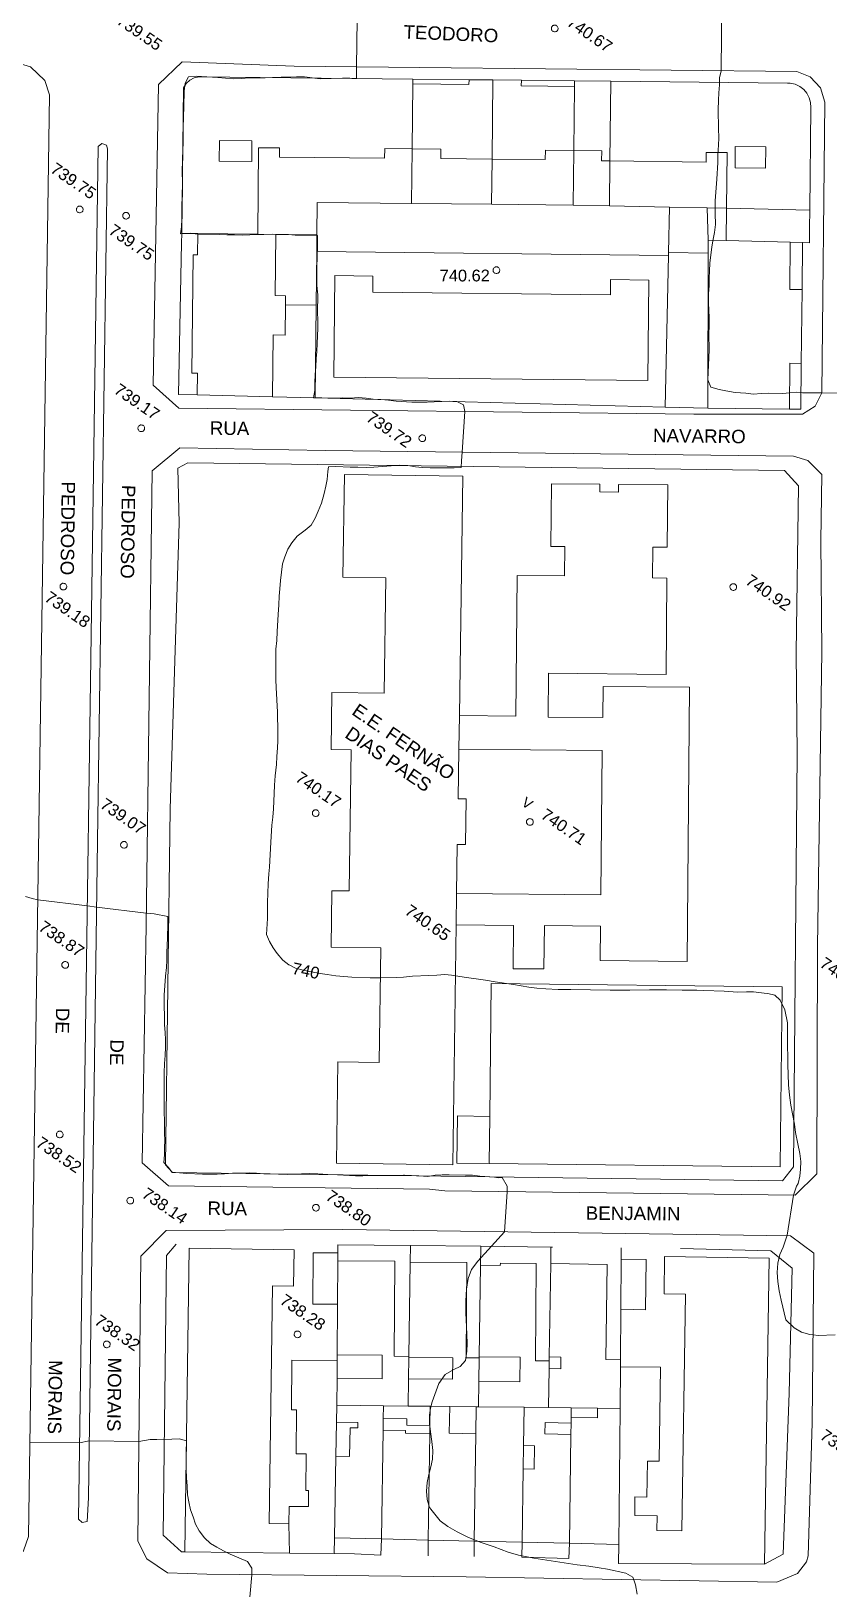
# Model space of a CAD drawing. Header units: metres. Extents: x 322294 to 7190115, y 7390841 to 10157759.
# Drawn here: x 323459.6 to 323578.5, y 7393015.5 to 7393247.5 of the extents above; entities that cross this region are included whole.
import ezdxf
from ezdxf.enums import TextEntityAlignment as Align

# ---------------------------------------------------------------- set-up
doc = ezdxf.new("R2010")
doc.units = ezdxf.units.M
doc.layers.get('0').update_dxf_attribs({"lineweight": 18})
for name, color, linetype, lineweight in [('100_SIST_VIARIO_MEIO_FIO', 1, 'Continuous', 18), ('108_SEP_FIS_CANT_CENT_ILHA', 7, 'Continuous', 18), ('144_P_DUPLA_ASF_TOP', 7, 'Continuous', 18), ('160_P_SIMP_ASF_TOP', 7, 'Continuous', 18), ('168_P_SIMP_PARALE_TOP', 7, 'Continuous', 18), ('206_MURO_E_MURO_ARRIMO', 7, 'Continuous', 18), ('214_PROJ_BEIRAL_EDIF', 10, 'Continuous', 18), ('216_EDIF_NOTAVEL', 2, 'Continuous', 18), ('218_EDIF_NOTAVEL_TOP', 7, 'Continuous', 18), ('600_CURVA_MESTRA', 14, 'Continuous', 18), ('602_CURVA_MESTRA_TOP', 24, 'Continuous', 18), ('604_CURVA_INTERM', 7, 'Continuous', 18), ('606_PTO_COTADO', 7, 'Continuous', 18), ('608_PTO_COTADO_INTERVIA', 1, 'Continuous', 18), ('624_SEGM_CURVA_MESTRA', 14, 'Continuous', 18)]:
    doc.layers.add(name, color=color, linetype=linetype, lineweight=lineweight)
doc.styles.add('Style-Arial', font='arial.ttf', dxfattribs={"height": 1.75})

# ---------------------------------------------------------------- blocks, each defined once
blk = doc.blocks.new('SP09')
at = {"color": 0, "linetype": 'Continuous'}
blk.add_lwpolyline([(-0.03, -0.51), (-0.14, -0.49), (-0.24, -0.46), (-0.31, -0.42), (-0.35, -0.39), (-0.42, -0.31), (-0.47, -0.24), (-0.51, -0.15), (-0.52, -0.09), (-0.52, 0.03), (-0.51, 0.11), (-0.48, 0.2), (-0.44, 0.27), (-0.4, 0.33), (-0.32, 0.39), (-0.23, 0.44), (-0.15, 0.48), (-0.1, 0.48), (-0.03, 0.48), (0.08, 0.48), (0.19, 0.44), (0.27, 0.4), (0.35, 0.32), (0.41, 0.23), (0.46, 0.11), (0.48, 0.03), (0.48, -0.03), (0.47, -0.08), (0.44, -0.21), (0.38, -0.3), (0.31, -0.38), (0.23, -0.44), (0.1, -0.49), (0.02, -0.51)], close=True, dxfattribs=at)
blk = doc.blocks.new('SP10')
at = {"color": 0, "linetype": 'Continuous'}
blk.add_lwpolyline([(-0.03, -0.51), (-0.14, -0.49), (-0.24, -0.46), (-0.31, -0.42), (-0.35, -0.39), (-0.42, -0.31), (-0.47, -0.24), (-0.51, -0.15), (-0.52, -0.09), (-0.52, 0.03), (-0.51, 0.11), (-0.48, 0.2), (-0.44, 0.27), (-0.4, 0.33), (-0.32, 0.39), (-0.23, 0.44), (-0.15, 0.48), (-0.1, 0.48), (-0.03, 0.48), (0.08, 0.48), (0.19, 0.44), (0.27, 0.4), (0.35, 0.32), (0.41, 0.23), (0.46, 0.11), (0.48, 0.03), (0.48, -0.03), (0.47, -0.08), (0.44, -0.21), (0.38, -0.3), (0.31, -0.38), (0.23, -0.44), (0.1, -0.49), (0.02, -0.51)], close=True, dxfattribs=at)

msp = doc.modelspace()

# ---------------------------------------------------------------- linework, layer by layer
at = {"layer": '100_SIST_VIARIO_MEIO_FIO'}
for points in [[(323422.23, 7393243.091), (323359.754, 7393243.822), (323357.141, 7393242.386), (323355.563, 7393239.874), (323353.732, 7393087.88), (323353.126, 7393023.232), (323354.198, 7393021.311), (323356.277, 7393020.596), (323454.943, 7393018.575), (323456.959, 7393019.539), (323458.45, 7393021.204), (323459.19, 7393023.313), (323462.319, 7393238.023), (323461.636, 7393240.149), (323459.498, 7393242.196), (323457.506, 7393242.775)], [(323573.707, 7393241.495), (323575.681, 7393240.718), (323577.2, 7393239.084), (323577.839, 7393236.948), (323577.397, 7393193.637), (323576.396, 7393191.653), (323574.514, 7393190.47), (323558.33, 7393190.495), (323481.611, 7393191.35), (323477.782, 7393194.784), (323478.575, 7393239.567), (323482.086, 7393242.932), (323498.805, 7393242.311)]]:
    msp.add_lwpolyline(points, close=True, dxfattribs=at)
for points in [[(323577.411, 7393155.148), (323577.247, 7393171.593), (323577.404, 7393181.487), (323575.315, 7393183.582), (323573.171, 7393184.203), (323503.406, 7393185.049), (323481.764, 7393185.458), (323477.629, 7393182.043), (323476.733, 7393114.307), (323476.127, 7393078.95), (323480.075, 7393075.56), (323518.948, 7393075.033), (323521.219, 7393074.789)], [(323577.413, 7393155.148), (323576.743, 7393111.215), (323576.67, 7393077.348), (323573.443, 7393074.162), (323521.216, 7393074.787)], [(323485.754, 7393017.698), (323524.4, 7393017.311), (323570.718, 7393016.535), (323573.764, 7393017.791), (323575.115, 7393019.555), (323575.373, 7393020.427), (323575.992, 7393040.268), (323576.199, 7393065.497), (323572.763, 7393068.122), (323506.04, 7393069.037), (323479.708, 7393068.902), (323475.948, 7393065.097), (323475.505, 7393022.64), (323476.851, 7393019.987), (323479.921, 7393017.923), (323485.752, 7393017.699)]]:
    msp.add_lwpolyline(points, dxfattribs=at)
at = {"layer": '108_SEP_FIS_CANT_CENT_ILHA'}
msp.add_lwpolyline([(323470.96, 7393229.975), (323469.471, 7393126.92), (323468.149, 7393029.062), (323467.932, 7393025.547), (323467.214, 7393025.434), (323466.655, 7393025.9), (323469.597, 7393230.359), (323470.155, 7393230.807), (323470.82, 7393230.543)], close=True, dxfattribs=at)
at = {"layer": '206_MURO_E_MURO_ARRIMO'}
for p, q in [((323524.844, 7393240.286), (323516.481, 7393240.377)), ((323540.571, 7393240.116), (323532.635, 7393240.202)), ((323482.039, 7393217.404), (323482.022, 7393215.996)), ((323482.022, 7393215.996), (323481.566, 7393193.383)), ((323481.566, 7393193.383), (323484.342, 7393193.352)), ((323495.544, 7393193.059), (323501.903, 7393192.893)), ((323501.903, 7393192.893), (323554.066, 7393191.528)), ((323554.066, 7393191.528), (323560.421, 7393191.361)), ((323481.456, 7393182.449), (323482.949, 7393183.243)), ((323481.634, 7393174.244), (323481.456, 7393182.449)), ((323482.949, 7393183.243), (323571.851, 7393182.063)), ((323571.851, 7393182.063), (323573.914, 7393179.79)), ((323573.914, 7393179.79), (323573.585, 7393154.971)), ((323480.296, 7393131.719), (323481.634, 7393174.244)), ((323573.585, 7393154.971), (323573.722, 7393139.833)), ((323573.722, 7393139.833), (323573.164, 7393078.36)), ((323479.593, 7393078.688), (323480.296, 7393131.719)), ((323480.668, 7393077.543), (323479.593, 7393078.688)), ((323573.164, 7393078.36), (323571.553, 7393076.301)), ((323571.553, 7393076.301), (323480.668, 7393077.543)), ((323479.786, 7393065.19), (323481.23, 7393066.837)), ((323505.295, 7393066.786), (323516.113, 7393066.664)), ((323516.113, 7393066.664), (323526.584, 7393066.547)), ((323526.584, 7393066.547), (323537.045, 7393066.43)), ((323537.045, 7393066.43), (323537.295, 7393066.427)), ((323569.829, 7393065.88), (323556.345, 7393066.208)), ((323479.262, 7393023.531), (323479.786, 7393065.19)), ((323573.01, 7393063.277), (323569.829, 7393065.88)), ((323572.526, 7393044.647), (323573.01, 7393063.277)), ((323571.634, 7393020.708), (323572.526, 7393044.647)), ((323481.976, 7393021.025), (323479.262, 7393023.531)), ((323482.49, 7393021.019), (323481.976, 7393021.025)), ((323507.795, 7393020.721), (323504.739, 7393020.797)), ((323511.676, 7393020.52), (323507.795, 7393020.721)), ((323532.712, 7393020.234), (323539.713, 7393020.025)), ((323568.876, 7393019.186), (323571.634, 7393020.708))]:
    msp.add_line(p, q, dxfattribs=at)
for points in [[(323554.539, 7393214.117), (323554.066, 7393191.528)], [(323501.903, 7393192.893), (323502.054, 7393206.698)], [(323505.288, 7393065.573), (323505.295, 7393066.786)], [(323516.113, 7393066.664), (323516.077, 7393064.199)], [(323526.584, 7393066.547), (323526.543, 7393063.723)], [(323537.009, 7393063.971), (323537.045, 7393066.43)], [(323547.514, 7393066.31), (323547.503, 7393064.616)], [(323547.456, 7393057.159), (323547.408, 7393049.641)], [(323505.189, 7393049.559), (323505.194, 7393050.371)], [(323526.344, 7393050.087), (323526.342, 7393049.918)], [(323536.798, 7393049.492), (323536.806, 7393050.068)], [(323511.676, 7393020.52), (323511.789, 7393022.954)], [(323518.767, 7393022.797), (323518.732, 7393020.424)], [(323525.596, 7393020.331), (323525.629, 7393022.642)], [(323532.712, 7393020.234), (323532.745, 7393022.481)], [(323539.713, 7393020.025), (323539.787, 7393022.322)]]:
    msp.add_lwpolyline(points, dxfattribs=at)
at = {"layer": '214_PROJ_BEIRAL_EDIF'}
for points in [[(323516.473, 7393239.681), (323516.368, 7393229.987), (323512.282, 7393230.032), (323512.267, 7393228.582), (323496.582, 7393228.753), (323496.597, 7393230.122), (323493.495, 7393230.156), (323493.354, 7393217.281), (323484.423, 7393217.378), (323482.039, 7393217.404), (323482.298, 7393239.088), (323482.687, 7393239.726), (323483.235, 7393240.235), (323483.901, 7393240.575), (323484.634, 7393240.721), (323516.481, 7393240.377)], [(323516.473, 7393239.681), (323516.368, 7393229.987), (323520.646, 7393229.94), (323520.631, 7393228.549), (323528.284, 7393228.466), (323528.413, 7393240.247), (323524.844, 7393240.286), (323524.837, 7393239.59)], [(323540.458, 7393229.76), (323540.562, 7393239.268), (323532.625, 7393239.355), (323532.635, 7393240.202), (323528.413, 7393240.247), (323528.284, 7393228.466), (323536.197, 7393228.379), (323536.213, 7393229.806)], [(323545.831, 7393228.182), (323545.961, 7393240.057), (323540.571, 7393240.116), (323540.562, 7393239.268), (323540.458, 7393229.76), (323544.617, 7393229.714), (323544.6, 7393228.196)], [(323575.606, 7393220.876), (323575.773, 7393236.133), (323575.738, 7393236.88), (323575.541, 7393237.602), (323575.192, 7393238.265), (323574.707, 7393238.835), (323574.111, 7393239.287), (323573.43, 7393239.599), (323572.698, 7393239.756), (323572.283, 7393239.773), (323545.961, 7393240.057), (323545.831, 7393228.182), (323560.155, 7393228.026), (323560.171, 7393229.461), (323563.309, 7393229.427), (323563.219, 7393221.136)], [(323492.492, 7393231.179), (323492.459, 7393228.079), (323487.608, 7393228.132), (323487.642, 7393231.232)], [(323516.368, 7393229.987), (323516.279, 7393221.867), (323502.221, 7393222.02), (323502.168, 7393217.184), (323496.04, 7393217.251), (323493.354, 7393217.281), (323493.495, 7393230.156), (323496.597, 7393230.122), (323496.582, 7393228.753), (323512.267, 7393228.582), (323512.282, 7393230.032)], [(323528.284, 7393228.466), (323520.631, 7393228.549), (323520.646, 7393229.94), (323516.368, 7393229.987), (323516.279, 7393221.867), (323528.211, 7393221.737)], [(323540.458, 7393229.76), (323536.213, 7393229.806), (323536.197, 7393228.379), (323528.284, 7393228.466), (323528.211, 7393221.737), (323540.369, 7393221.604)], [(323540.458, 7393229.76), (323544.617, 7393229.714), (323544.6, 7393228.196), (323545.831, 7393228.182), (323545.758, 7393221.496), (323540.369, 7393221.604)], [(323545.831, 7393228.182), (323545.758, 7393221.496), (323554.69, 7393221.315), (323560.323, 7393221.197), (323563.219, 7393221.136), (323563.309, 7393229.427), (323560.171, 7393229.461), (323560.155, 7393228.026)], [(323569.053, 7393230.286), (323564.51, 7393230.336), (323564.476, 7393227.176), (323569.019, 7393227.126)], [(323502.168, 7393217.184), (323502.221, 7393222.02), (323516.279, 7393221.867), (323528.211, 7393221.737), (323540.369, 7393221.604), (323545.758, 7393221.496), (323554.69, 7393221.315), (323554.548, 7393214.533), (323554.539, 7393214.117), (323502.141, 7393214.688)], [(323554.69, 7393221.315), (323560.323, 7393221.197), (323560.452, 7393216.392), (323560.45, 7393214.469), (323554.548, 7393214.533)], [(323563.219, 7393221.136), (323563.166, 7393216.32), (323572.697, 7393216.068), (323574.537, 7393216.02), (323575.553, 7393216.008), (323575.578, 7393218.282), (323575.606, 7393220.876)], [(323497.482, 7393206.748), (323497.497, 7393208.117), (323495.94, 7393208.134), (323496.04, 7393217.251), (323493.354, 7393217.281), (323484.423, 7393217.378), (323484.388, 7393214.21), (323483.739, 7393214.217), (323483.547, 7393196.574), (323484.377, 7393196.565), (323484.342, 7393193.352), (323495.544, 7393193.059), (323495.644, 7393202.281), (323497.433, 7393202.261)], [(323502.141, 7393214.688), (323502.168, 7393217.184), (323496.04, 7393217.251), (323495.94, 7393208.134), (323497.497, 7393208.117), (323497.482, 7393206.748), (323502.054, 7393206.698)], [(323560.45, 7393214.469), (323560.452, 7393216.392), (323563.166, 7393216.32), (323572.697, 7393216.068), (323572.621, 7393209.051), (323574.461, 7393209.031), (323574.341, 7393198.034), (323572.663, 7393198.053), (323572.588, 7393191.229), (323560.421, 7393191.361)], [(323572.697, 7393216.068), (323572.621, 7393209.051), (323574.461, 7393209.031), (323574.537, 7393216.02)], [(323551.626, 7393210.447), (323551.462, 7393195.469), (323504.685, 7393195.979), (323504.85, 7393211.102), (323510.529, 7393211.04), (323510.503, 7393208.651), (323545.906, 7393208.265), (323545.93, 7393210.51)], [(323574.341, 7393198.034), (323574.267, 7393191.21), (323572.588, 7393191.229), (323572.663, 7393198.053)], [(323482.49, 7393021.019), (323498.075, 7393020.863), (323498.006, 7393025.211), (323495.043, 7393025.253), (323495.546, 7393060.647), (323498.712, 7393060.602), (323498.789, 7393066.032), (323483.132, 7393066.255)], [(323505.241, 7393057.916), (323505.281, 7393064.386), (323505.288, 7393065.573), (323501.632, 7393065.595), (323501.585, 7393057.938)], [(323505.172, 7393046.833), (323511.885, 7393046.792), (323511.907, 7393050.33), (323505.194, 7393050.371), (323505.241, 7393057.916), (323505.281, 7393064.386), (323513.773, 7393064.333), (323513.685, 7393050.159), (323515.872, 7393050.146), (323515.87, 7393049.962), (323515.823, 7393046.79), (323515.765, 7393042.759), (323512.078, 7393042.8), (323505.148, 7393042.878)], [(323515.823, 7393046.79), (323515.765, 7393042.759), (323519.057, 7393042.723), (323521.966, 7393042.69), (323525.921, 7393042.646), (323526.236, 7393042.642), (323526.291, 7393046.406), (323526.342, 7393049.918), (323524.433, 7393049.93), (323524.521, 7393064.147), (323516.077, 7393064.199), (323515.872, 7393050.146), (323515.87, 7393049.962), (323522.404, 7393049.921), (323522.384, 7393046.749)], [(323526.291, 7393046.406), (323526.236, 7393042.642), (323533.037, 7393042.567), (323536.697, 7393042.526), (323536.781, 7393048.328), (323536.798, 7393049.492), (323534.763, 7393049.505), (323534.853, 7393063.987), (323529.507, 7393064.02), (323529.505, 7393063.705), (323526.543, 7393063.723), (323526.344, 7393050.087), (323532.449, 7393050.049), (323532.427, 7393046.368)], [(323547.362, 7393042.407), (323543.998, 7393042.444), (323540.081, 7393042.488), (323536.697, 7393042.526), (323536.781, 7393048.328), (323538.514, 7393048.303), (323538.539, 7393050.042), (323536.806, 7393050.068), (323537.009, 7393063.971), (323545.431, 7393063.848), (323545.224, 7393049.673), (323547.408, 7393049.641), (323547.401, 7393048.609)], [(323547.362, 7393042.407), (323547.401, 7393048.609), (323553.387, 7393048.521), (323553.183, 7393034.541), (323551.411, 7393034.567), (323551.333, 7393029.188), (323549.568, 7393029.214), (323549.528, 7393026.454), (323552.872, 7393026.405), (323552.841, 7393024.233), (323556.57, 7393024.178), (323557.084, 7393059.417), (323553.903, 7393059.463), (323553.984, 7393065.017), (323569.54, 7393064.79), (323568.876, 7393019.186), (323547.122, 7393019.327), (323547.152, 7393022.156)], [(323547.456, 7393057.159), (323547.503, 7393064.616), (323551.236, 7393064.561), (323551.127, 7393057.105)], [(323504.782, 7393023.112), (323505.007, 7393035.277), (323505.101, 7393040.364), (323505.148, 7393042.878), (323505.172, 7393046.833), (323505.189, 7393049.559), (323498.424, 7393049.601), (323498.378, 7393042.198), (323499.122, 7393042.193), (323499.081, 7393035.638), (323500.582, 7393035.629), (323500.549, 7393030.178), (323500.933, 7393030.176), (323500.918, 7393027.773), (323498.022, 7393027.79), (323498.006, 7393025.211), (323498.075, 7393020.863), (323504.739, 7393020.797)], [(323505.101, 7393040.364), (323508.297, 7393040.292), (323508.279, 7393039.497), (323507.152, 7393039.522), (323507.056, 7393035.231), (323505.007, 7393035.277), (323504.782, 7393023.112), (323511.789, 7393022.954), (323512.025, 7393039.171), (323512.05, 7393040.922), (323512.078, 7393042.8), (323505.148, 7393042.878)], [(323512.05, 7393040.922), (323515.593, 7393040.842), (323515.572, 7393039.927), (323519.015, 7393039.85), (323519.057, 7393042.723), (323515.765, 7393042.759), (323512.078, 7393042.8)], [(323521.966, 7393042.69), (323521.876, 7393038.706), (323525.862, 7393038.616), (323525.629, 7393022.642), (323518.767, 7393022.797), (323518.997, 7393038.655), (323519.015, 7393039.85), (323519.057, 7393042.723)], [(323532.745, 7393022.481), (323532.904, 7393033.387), (323532.954, 7393036.872), (323533.037, 7393042.567), (323526.236, 7393042.642), (323525.921, 7393042.646), (323525.862, 7393038.616), (323525.629, 7393022.642)], [(323532.954, 7393036.872), (323533.037, 7393042.567), (323536.697, 7393042.526), (323540.081, 7393042.488), (323540.061, 7393041.11), (323540.048, 7393040.196), (323536.184, 7393040.284), (323536.146, 7393038.615), (323540.023, 7393038.527), (323539.787, 7393022.322), (323532.745, 7393022.481), (323532.904, 7393033.387), (323534.527, 7393033.35), (323534.606, 7393036.835)], [(323547.362, 7393042.407), (323543.998, 7393042.444), (323543.966, 7393041.022), (323540.061, 7393041.11), (323540.048, 7393040.196), (323540.023, 7393038.527), (323539.787, 7393022.322), (323547.152, 7393022.156)], [(323512.025, 7393039.171), (323511.789, 7393022.954), (323518.767, 7393022.797), (323518.997, 7393038.655), (323515.355, 7393038.737), (323515.363, 7393039.095)]]:
    msp.add_lwpolyline(points, close=True, dxfattribs=at)
at = {"layer": '216_EDIF_NOTAVEL'}
for points in [[(323523.411, 7393145.595), (323523.342, 7393140.557), (323523.241, 7393133.182), (323524.428, 7393133.166), (323524.335, 7393126.38), (323523.082, 7393126.397), (323522.981, 7393119.066), (323522.917, 7393114.403), (323522.427, 7393078.686), (323505.074, 7393078.924), (323505.281, 7393094.02), (323511.449, 7393093.936), (323511.683, 7393110.976), (323504.303, 7393111.077), (323504.418, 7393119.508), (323506.979, 7393119.473), (323507.268, 7393140.503), (323504.278, 7393140.544), (323504.394, 7393149.005), (323512.214, 7393148.897), (323512.45, 7393166.117), (323506.055, 7393166.204), (323506.265, 7393181.49), (323523.9, 7393181.248)], [(323523.411, 7393145.595), (323523.342, 7393140.557), (323544.657, 7393140.363), (323544.462, 7393118.871), (323522.981, 7393119.066), (323522.917, 7393114.403), (323531.468, 7393114.325), (323531.41, 7393107.886), (323536.01, 7393107.844), (323536.068, 7393114.306), (323544.428, 7393114.23), (323544.382, 7393109.096), (323557.326, 7393108.979), (323557.696, 7393149.821), (323544.822, 7393149.938), (323544.78, 7393145.274), (323536.623, 7393145.348), (323536.682, 7393151.885), (323554.208, 7393151.726), (323554.338, 7393166.066), (323552.194, 7393166.085), (323552.236, 7393170.662), (323554.374, 7393170.642), (323554.459, 7393179.926), (323547.12, 7393179.993), (323547.109, 7393178.869), (323544.343, 7393178.894), (323544.353, 7393180.034), (323537.112, 7393180.1), (323537.027, 7393170.772), (323539.103, 7393170.753), (323539.063, 7393166.388), (323532.002, 7393166.452), (323531.812, 7393145.519)], [(323527.933, 7393085.888), (323527.855, 7393078.866), (323571.178, 7393078.383), (323571.477, 7393105.204), (323528.153, 7393105.687)], [(323527.933, 7393085.888), (323527.855, 7393078.866), (323523.027, 7393078.933), (323523.124, 7393085.954)]]:
    msp.add_lwpolyline(points, close=True, dxfattribs=at)
at = {"layer": '600_CURVA_MESTRA', "elevation": 740}
for points in [[(323498.118, 7393108.417), (323497.993, 7393108.484), (323497.11, 7393109.159), (323496.245, 7393110.145), (323495.665, 7393110.981), (323495.091, 7393111.936), (323494.669, 7393112.983), (323494.792, 7393115.361), (323494.823, 7393116.676), (323494.83, 7393117.752), (323494.929, 7393120.532), (323495.021, 7393121.997), (323495.136, 7393123.005), (323495.325, 7393126.737), (323495.455, 7393129.268), (323495.601, 7393130.455), (323495.707, 7393131.695), (323495.823, 7393133.976), (323495.867, 7393135.243), (323495.972, 7393136.622), (323496.151, 7393138.314), (323496.18, 7393139.476), (323496.287, 7393140.769), (323496.344, 7393141.814), (323496.375, 7393143.087), (323496.317, 7393146.091), (323496.113, 7393149.785), (323496.067, 7393150.885), (323496.068, 7393154.396), (323496.08, 7393155.498), (323496.194, 7393156.771), (323496.255, 7393158.112), (323496.424, 7393160.633), (323496.517, 7393162.1), (323496.57, 7393163.35), (323496.64, 7393164.468), (323496.758, 7393165.714), (323497.072, 7393168.196), (323497.374, 7393169.203), (323497.819, 7393170.363), (323498.422, 7393171.331), (323499.258, 7393172.289), (323500.406, 7393173.185), (323501.296, 7393173.938), (323501.91, 7393174.985), (323502.384, 7393176.023), (323502.844, 7393177.236), (323503.245, 7393178.651), (323503.529, 7393179.754), (323503.687, 7393180.743), (323503.785, 7393181.918), (323503.88, 7393182.647), (323504.999, 7393182.677), (323507.138, 7393182.593), (323508.293, 7393182.581), (323509.508, 7393182.542), (323510.653, 7393182.558), (323511.971, 7393182.672), (323514.517, 7393182.853), (323515.703, 7393182.805), (323516.873, 7393182.636), (323517.878, 7393182.524), (323519.06, 7393182.488), (323522.645, 7393182.505), (323523.684, 7393182.506), (323523.703, 7393183.52), (323523.833, 7393184.801), (323524.232, 7393190.875), (323524.008, 7393191.839), (323523.019, 7393192.38), (323521.978, 7393192.388), (323519.645, 7393192.313), (323518.588, 7393192.273), (323516.303, 7393192.281), (323513.964, 7393192.428), (323512.865, 7393192.562), (323511.725, 7393192.655), (323510.54, 7393192.727), (323509.5, 7393192.859), (323508.323, 7393192.937), (323507.223, 7393192.868), (323506.06, 7393192.893), (323504.947, 7393192.879), (323503.913, 7393192.841), (323502.89, 7393192.906), (323501.686, 7393192.93), (323501.855, 7393193.992), (323501.865, 7393195.115), (323501.904, 7393196.385), (323502.011, 7393197.542), (323502.066, 7393198.756), (323502.154, 7393199.81), (323502.212, 7393201.01), (323502.295, 7393203.258), (323502.305, 7393204.524), (323502.266, 7393205.617), (323502.295, 7393208.249), (323502.174, 7393209.651), (323502.143, 7393210.727), (323502.177, 7393211.968), (323502.193, 7393214.244), (323502.271, 7393215.288), (323502.285, 7393217.083), (323501.153, 7393217.14), (323498.934, 7393217.155), (323497.93, 7393217.227), (323496.667, 7393217.249), (323495.529, 7393217.292), (323494.267, 7393217.23), (323492.179, 7393217.16), (323491.094, 7393217.155), (323489.9, 7393217.179), (323488.766, 7393217.173), (323487.597, 7393217.225), (323485.458, 7393217.26), (323484.4, 7393217.294), (323483.329, 7393217.438), (323481.865, 7393217.309), (323481.998, 7393218.372), (323482.047, 7393219.529), (323482.069, 7393221.875), (323482.13, 7393223.049), (323482.162, 7393224.055), (323482.169, 7393225.16), (323482.116, 7393226.354), (323482.149, 7393228.571), (323482.256, 7393230.923), (323482.248, 7393233.1), (323482.346, 7393236.313), (323482.39, 7393238.562), (323482.528, 7393239.79), (323483.064, 7393240.705), (323484.164, 7393240.822), (323487.42, 7393240.604), (323489.721, 7393240.399), (323490.949, 7393240.442), (323492.058, 7393240.546), (323493.432, 7393240.567), (323494.46, 7393240.545), (323495.547, 7393240.603), (323496.829, 7393240.639), (323497.908, 7393240.651), (323499.152, 7393240.697), (323500.327, 7393240.692), (323502.652, 7393240.433), (323506.001, 7393240.498), (323507.063, 7393240.513), (323508.089, 7393240.474), (323508.055, 7393242.21), (323508.242, 7393252.839)], [(323579.412, 7393053.343), (323576.862, 7393053.28), (323576.099, 7393053.351), (323575.617, 7393053.396), (323574.399, 7393053.733), (323573.266, 7393054.404), (323572.026, 7393055.608), (323571.351, 7393058.534), (323571.058, 7393059.924), (323570.844, 7393061.278), (323570.758, 7393062.634), (323570.861, 7393064.056), (323571.171, 7393065.317), (323571.639, 7393066.437), (323572.249, 7393068.188), (323573.185, 7393074.165), (323573.635, 7393075.484), (323573.87, 7393075.874), (323574.137, 7393077.003), (323574.229, 7393078.008), (323574.258, 7393079.196), (323574.113, 7393080.359), (323573.818, 7393081.821), (323573.502, 7393083.502), (323573.314, 7393084.723), (323572.811, 7393087.554), (323572.571, 7393089.076), (323572.453, 7393090.592), (323572.37, 7393092.111), (323572.323, 7393093.565), (323572.292, 7393097.548), (323572.311, 7393098.739), (323572.271, 7393099.825), (323571.903, 7393101.759), (323571.216, 7393103.2), (323570.404, 7393103.929), (323569.359, 7393104.178), (323568.805, 7393104.232), (323567.221, 7393104.454), (323566.166, 7393104.448), (323564.898, 7393104.393), (323562.874, 7393104.532), (323559.806, 7393104.639), (323558.761, 7393104.67), (323556.587, 7393104.671), (323554.287, 7393104.718), (323551.732, 7393104.74), (323548.787, 7393104.702), (323547.252, 7393104.679), (323545.855, 7393104.684), (323540.03, 7393104.773), (323538.125, 7393104.81), (323536.31, 7393104.892), (323534.934, 7393104.973), (323533.736, 7393105.143), (323531.456, 7393105.543), (323528.715, 7393105.934), (323527.297, 7393106.179), (323524.13, 7393106.648), (323522.252, 7393106.913), (323521.256, 7393107.01), (323520.06, 7393106.924), (323518.828, 7393106.856), (323516.433, 7393106.798), (323515.08, 7393106.642), (323514.07, 7393106.597), (323511.674, 7393106.543), (323510.129, 7393106.551), (323507.358, 7393106.645), (323505.002, 7393106.837), (323503.724, 7393107.02), (323503.027, 7393107.137)]]:
    msp.add_lwpolyline(points, dxfattribs=at)
at = {"layer": '604_CURVA_INTERM', "flags": 128}
for points, elevation in [([(323562.519, 7393252.216), (323562.411, 7393241.618), (323562.151, 7393240.566), (323562.144, 7393239.532), (323562.05, 7393238.306), (323561.998, 7393237.26), (323561.976, 7393235.808), (323561.993, 7393233.036), (323562.054, 7393231.629), (323562.013, 7393230.547), (323561.929, 7393229.144), (323561.904, 7393227.978), (323561.766, 7393225.485), (323561.539, 7393222.221), (323561.501, 7393220.364), (323561.542, 7393218.727), (323561.427, 7393217.528), (323561.198, 7393216.527), (323561.004, 7393215.381), (323560.737, 7393212.984), (323560.654, 7393211.813), (323560.599, 7393210.706), (323560.598, 7393209.613), (323560.531, 7393208.413), (323560.526, 7393207.05), (323560.645, 7393204.828), (323560.63, 7393203.618), (323560.595, 7393202.443), (323560.603, 7393200.06), (323560.511, 7393197.779), (323560.453, 7393196.726), (323560.429, 7393195.593), (323560.855, 7393194.513), (323562.134, 7393194.168), (323563.128, 7393193.96), (323564.488, 7393193.708), (323566.09, 7393193.586), (323567.248, 7393193.475), (323568.357, 7393193.571), (323569.478, 7393193.6), (323571.528, 7393193.56), (323572.646, 7393193.663), (323573.677, 7393193.731), (323574.543, 7393193.673), (323575.402, 7393193.64), (323577.41, 7393193.663), (323587.181, 7393193.558)], 741), ([(323458.773, 7393118.638), (323459.752, 7393118.342), (323460.572, 7393118.144), (323467.97, 7393117.267), (323469.338, 7393117.049), (323476.757, 7393116.151), (323477.94, 7393116.077), (323479.982, 7393115.664), (323479.986, 7393114.592), (323479.901, 7393112.447), (323479.873, 7393111.393), (323479.803, 7393110.228), (323479.791, 7393109.166), (323479.745, 7393108.083), (323479.62, 7393106.756), (323479.525, 7393105.33), (323479.417, 7393104.007), (323479.394, 7393102.604), (323479.458, 7393100.583), (323479.454, 7393099.539), (323479.573, 7393098.376), (323479.604, 7393097.312), (323479.606, 7393096.181), (323479.556, 7393094.984), (323479.469, 7393093.745), (323479.41, 7393092.399), (323479.442, 7393089.571), (323479.409, 7393087.122), (323479.467, 7393084.631), (323479.471, 7393083.378), (323479.494, 7393082.323), (323479.492, 7393081.273), (323479.448, 7393080.188), (323479.369, 7393079.042), (323480.056, 7393078.273), (323480.549, 7393077.583), (323482.789, 7393077.399), (323485.141, 7393077.297), (323487.337, 7393077.285), (323488.419, 7393077.326), (323489.618, 7393077.413), (323490.791, 7393077.458), (323492.169, 7393077.482), (323493.185, 7393077.441), (323494.278, 7393077.354), (323496.462, 7393077.267), (323497.776, 7393077.259), (323499.9, 7393077.319), (323500.999, 7393077.362), (323502.336, 7393077.344), (323503.803, 7393077.23), (323505.23, 7393077.188), (323507.915, 7393077.046), (323509.029, 7393077.031), (323510.292, 7393077.087), (323512.811, 7393077.088), (323513.943, 7393077.09), (323515.1, 7393077.134), (323515.226, 7393077.116), (323517.368, 7393077.06), (323518.706, 7393076.962), (323519.813, 7393077.157), (323520.859, 7393077.187), (323521.902, 7393077.184), (323524.336, 7393077.122), (323525.383, 7393077.121), (323526.457, 7393077.006), (323528.63, 7393076.834), (323529.191, 7393076.762), (323529.794, 7393076.768), (323530.543, 7393075.498), (323530.529, 7393074.676), (323530.136, 7393068.706), (323528.185, 7393066.588), (323526.155, 7393064.353), (323525.207, 7393063.105), (323524.701, 7393061.75), (323524.473, 7393060.173), (323524.347, 7393058.401), (323524.382, 7393056.626), (323524.52, 7393053.457), (323524.564, 7393052.087), (323524.526, 7393050.942), (323524.304, 7393049.554), (323523.531, 7393048.638), (323522.573, 7393048.19), (323521.283, 7393047.441), (323520.328, 7393046.134), (323519.368, 7393043.388), (323519.087, 7393042.427), (323518.959, 7393041.371), (323518.971, 7393040.178), (323519.092, 7393038.89), (323519.301, 7393037.495), (323519.466, 7393036.117), (323519.416, 7393034.854), (323519.149, 7393033.716), (323518.835, 7393032.56), (323518.596, 7393031.348), (323518.505, 7393030.084), (323518.596, 7393028.813), (323518.961, 7393027.623), (323520.565, 7393025.658), (323521.706, 7393024.818), (323523.067, 7393024.017), (323524.664, 7393023.224), (323526.507, 7393022.498), (323528.606, 7393021.765), (323530.697, 7393020.968), (323532.232, 7393020.547), (323534.483, 7393020.087), (323540.976, 7393019.101), (323542.705, 7393018.894), (323544.239, 7393018.679), (323545.487, 7393018.465), (323548.205, 7393017.884), (323549.232, 7393017.253), (323549.373, 7393016.893), (323549.654, 7393016.147), (323549.888, 7393014.716)], 739), ([(323459.395, 7393037.386), (323466.819, 7393037.279), (323468.264, 7393037.566), (323475.66, 7393037.477), (323477.308, 7393037.751), (323478.322, 7393037.788), (323480.566, 7393037.829), (323481.644, 7393037.866), (323482.74, 7393037.59), (323482.734, 7393036.496), (323482.692, 7393035.414), (323482.688, 7393034.338), (323482.708, 7393033.337), (323482.764, 7393032.011), (323482.839, 7393030.852), (323482.902, 7393029.509), (323483.095, 7393028.506), (323483.363, 7393027.29), (323483.731, 7393026.266), (323484.099, 7393025.171), (323484.655, 7393024.144), (323485.405, 7393023.112), (323486.305, 7393022.294), (323487.277, 7393021.715), (323488.25, 7393021.198), (323489.231, 7393020.71), (323491.837, 7393019.577), (323492.494, 7393018.607), (323492.488, 7393017.631), (323491.858, 7393010.4)], 738)]:
    msp.add_lwpolyline(points, dxfattribs=dict(at, elevation=elevation))
at = {"layer": '624_SEGM_CURVA_MESTRA', "elevation": 740}
msp.add_lwpolyline([(323503.027, 7393107.137), (323501.334, 7393107.421), (323500.105, 7393107.672), (323498.991, 7393107.949), (323498.118, 7393108.417)], dxfattribs=at)

# ---------------------------------------------------------------- block references
at = {"layer": '606_PTO_COTADO', "rotation": 325.5688295630279}
for p in [(323537.631, 7393247.904, 740.674), (323466.865, 7393220.956, 739.754), (323473.767, 7393220.024, 739.749), (323528.945, 7393211.915, 740.624), (323517.903, 7393186.883, 739.724), (323464.424, 7393164.784, 739.179), (323564.244, 7393164.724, 740.924), (323502.018, 7393131.044, 740.169), (323533.934, 7393129.732, 740.714), (323473.453, 7393126.325, 739.06), (323464.699, 7393108.447, 738.874), (323463.886, 7393083.189, 738.52), (323502.063, 7393072.289, 738.804), (323470.904, 7393051.925, 738.324), (323499.318, 7393053.427, 738.279)]:
    msp.add_blockref('SP09', p, dxfattribs=at)
at = {"layer": '608_PTO_COTADO_INTERVIA', "rotation": 325.5688295630279}
for p in [(323476.029, 7393188.366, 739.174), (323474.391, 7393073.338, 738.139)]:
    msp.add_blockref('SP10', p, dxfattribs=at)

# ---------------------------------------------------------------- texts
at = {"layer": '144_P_DUPLA_ASF_TOP', "style": 'Style-Arial'}
for s, rotation, p in [('PEDROSO', 269.212, (323465.157, 7393180.448)), ('PEDROSO', 269.212, (323474.12, 7393179.934)), ('DE', 269.22279, (323464.297, 7393102.075)), ('DE', 269.01772, (323472.395, 7393097.363)), ('MORAIS', 269.13256, (323463.25, 7393049.601)), ('MORAIS', 269.30818, (323472.057, 7393049.989))]:
    msp.add_text(s, height=2, rotation=rotation, dxfattribs=at).set_placement(p, align=Align.MIDDLE_LEFT)
at = {"layer": '160_P_SIMP_ASF_TOP', "style": 'Style-Arial'}
msp.add_text('TEODORO', height=2, rotation=357.56883, dxfattribs=at).set_placement((323515.043, 7393246.428))
at = {"layer": '168_P_SIMP_PARALE_TOP', "style": 'Style-Arial'}
for s, rotation, p in [('RUA', 359.3621, (323486.216, 7393188.412)), ('NAVARRO', 359.26625, (323552.256, 7393187.31)), ('RUA', 359.19408, (323485.877, 7393072.234)), ('BENJAMIN', 359.64171, (323542.231, 7393071.494))]:
    msp.add_text(s, height=2, rotation=rotation, dxfattribs=at).set_placement(p, align=Align.MIDDLE_LEFT)
at = {"layer": '216_EDIF_NOTAVEL', "style": 'Style-Arial'}
msp.add_text('V', height=1.5, rotation=325.56883, dxfattribs=at).set_placement((323532.532, 7393132.315))
at = {"layer": '218_EDIF_NOTAVEL_TOP', "style": 'Style-Arial'}
for s, p in [('E.E. FERNÃO', (323507.227, 7393145.86)), ('DIAS PAES', (323506.189, 7393142.438))]:
    msp.add_text(s, height=2, rotation=325.56883, dxfattribs=at).set_placement(p)
at = {"layer": '602_CURVA_MESTRA_TOP', "style": 'Style-Arial'}
msp.add_text('740', height=1.75, rotation=348.49265, dxfattribs=at).set_placement((323500.534, 7393107.584), align=Align.MIDDLE_CENTER)
at = {"layer": '606_PTO_COTADO', "style": 'Style-Arial'}
for s, rotation, p in [('740.67', 325.56883, (323542.835, 7393247.08, 740.674)), ('739.75', 325.56883, (323465.905, 7393225.214, 739.749)), ('739.75', 325.56883, (323474.562, 7393216.071, 739.754)), ('740.62', 0.19751, (323524.206, 7393211.117, 740.624)), ('739.72', 325.56883, (323512.938, 7393188.193, 739.724)), ('740.92', 325.56883, (323569.448, 7393163.9, 740.924)), ('739.18', 325.56883, (323465.022, 7393161.385, 739.179)), ('740.17', 325.56883, (323502.391, 7393134.536, 740.169)), ('739.07', 325.56883, (323473.305, 7393130.576, 739.06)), ('740.71', 325.56883, (323538.968, 7393129.025, 740.714)), ('740.65', 325.56883, (323518.696, 7393114.742, 740.654)), ('738.87', 325.56883, (323464.133, 7393112.332, 738.874)), ('740.17', 325.56883, (323580.522, 7393106.897, 740.16)), ('738.52', 325.56883, (323463.74, 7393080.172, 738.52)), ('738.80', 325.56883, (323506.908, 7393072.226, 738.804)), ('738.28', 325.56883, (323500.076, 7393056.723, 738.279)), ('738.32', 325.56883, (323472.453, 7393053.672, 738.319)), ('739.88', 325.56883, (323580.548, 7393036.596, 739.88))]:
    msp.add_text(s, height=1.75, rotation=rotation, dxfattribs=at).set_placement(p, align=Align.MIDDLE_CENTER)
at = {"layer": '608_PTO_COTADO_INTERVIA', "style": 'Style-Arial'}
for s, p in [('739.55', (323475.765, 7393247.333, 739.549)), ('739.17', (323475.374, 7393192.332, 739.174)), ('738.14', (323479.51, 7393072.572, 738.139))]:
    msp.add_text(s, height=1.75, rotation=325.56883, dxfattribs=at).set_placement(p, align=Align.MIDDLE_CENTER)

doc.saveas('drawing.dxf')
